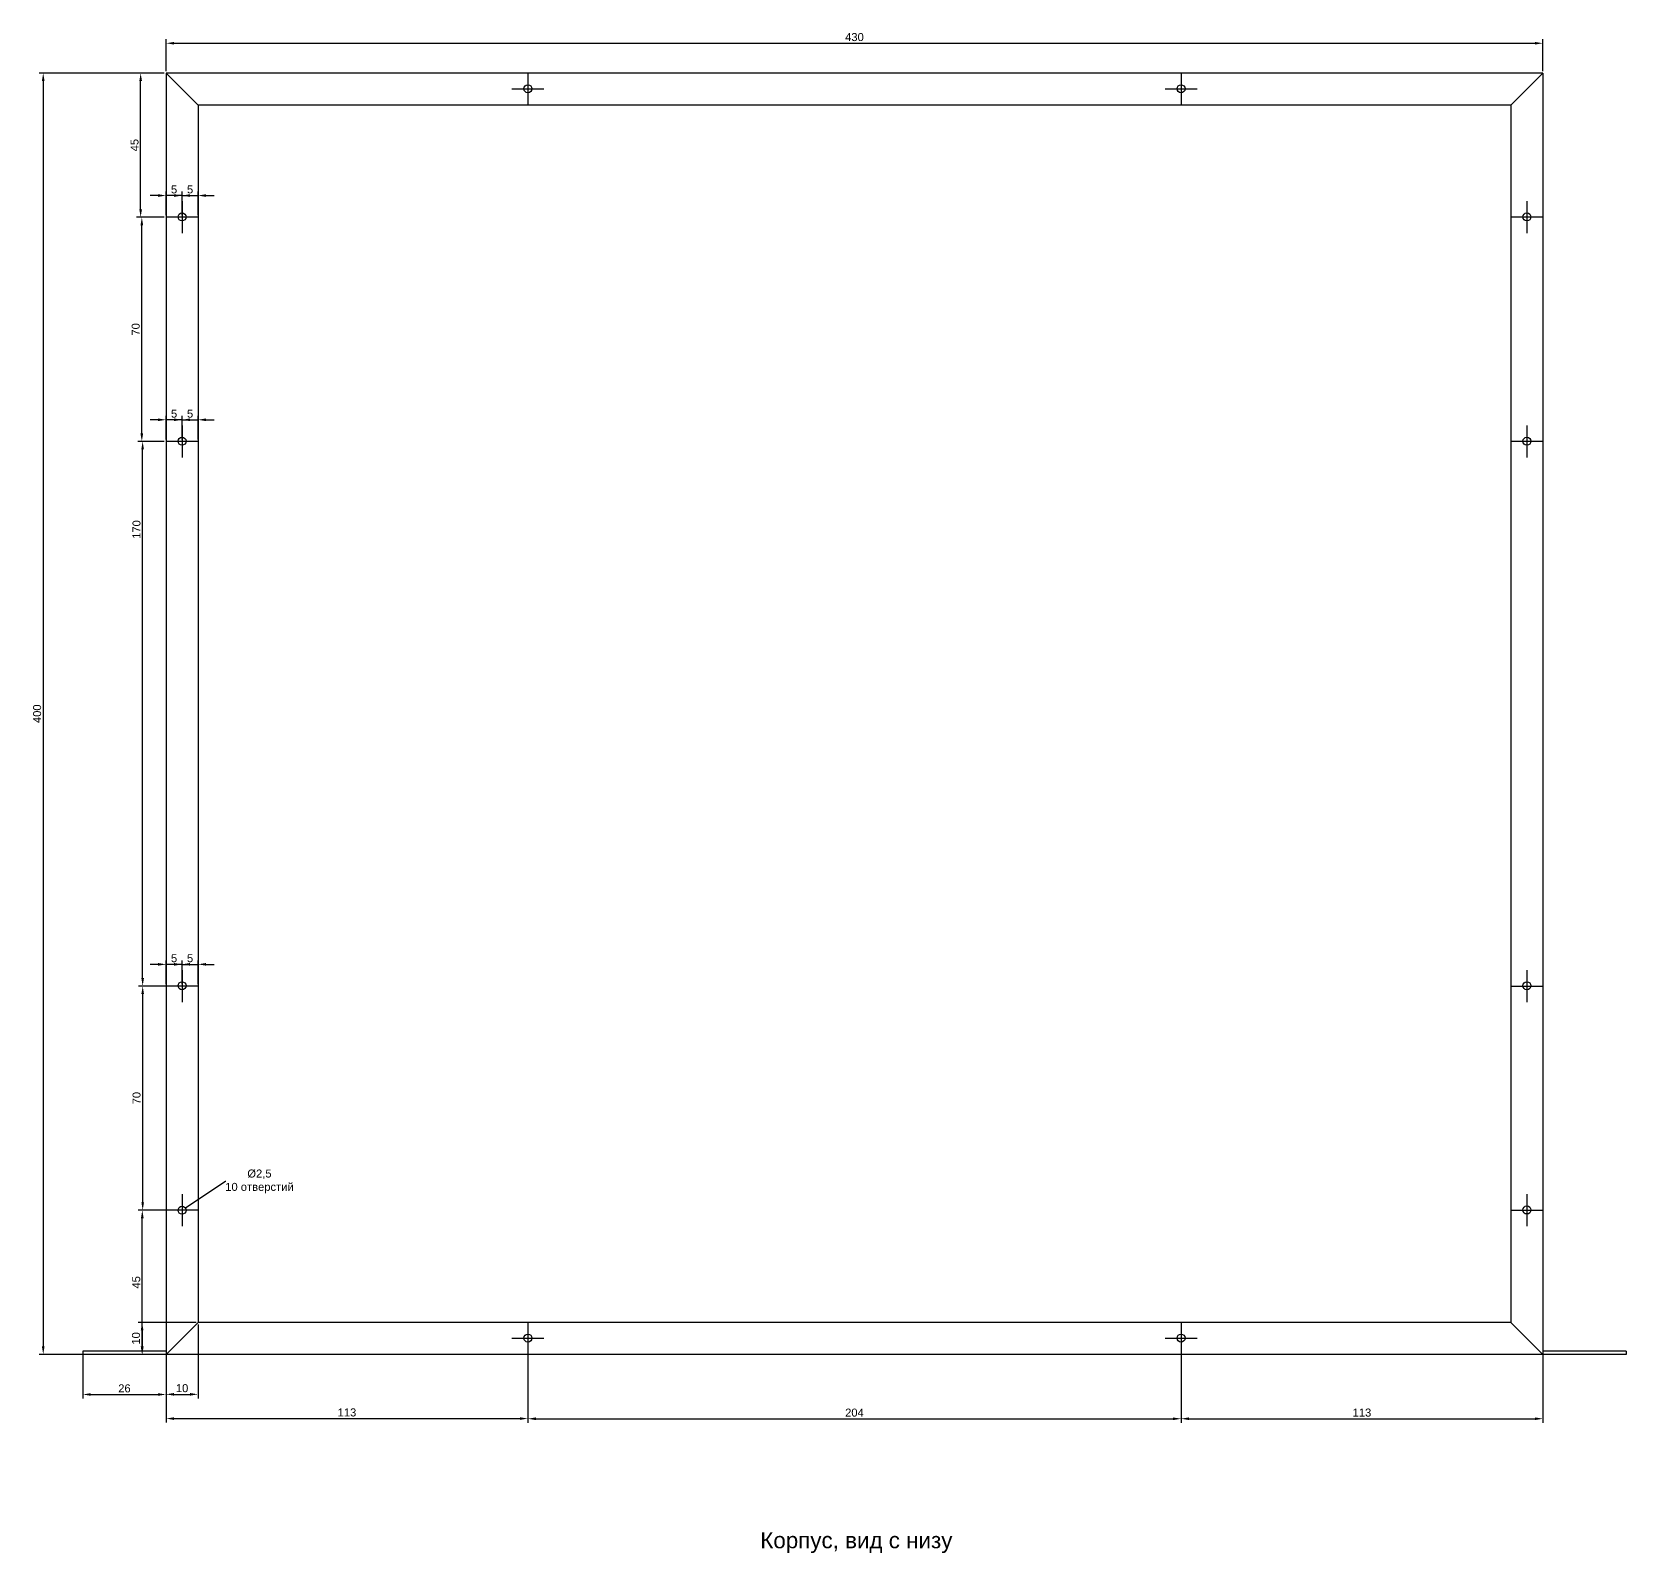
# Model space of a CAD drawing. Header units: millimetres. Extents: x 1397 to 3075, y -708 to 1076.
# Drawn here: x 1983.1 to 2481, y 328.5 to 803.4 of the extents above; entities that cross this region are included whole.
import ezdxf

# ---------------------------------------------------------------- set-up
doc = ezdxf.new("R2010")
doc.units = ezdxf.units.MM
doc.layers.add('Dim', color=210, linetype='Continuous')
doc.styles.get("Standard").update_dxf_attribs({"font": 'arial.ttf'})
doc.dimstyles.new('ISO-25', dxfattribs={"dimtxt": 2.5, "dimasz": 2.5, "dimexe": 1.25, "dimexo": 0.625, "dimtad": 1, "dimtxsty": 'Standard', "dimcen": 2.5, "dimadec": 0, "dimazin": 0, "dimtfac": 1, "dimtmove": 0, "dimatfit": 3, "dimfxl": 1, "dimarcsym": 0})
doc.dimstyles.get("Standard").update_dxf_attribs({"dimtxt": 0.18, "dimasz": 0.18, "dimexe": 0.18, "dimexo": 0.0625, "dimgap": 0.09, "dimtad": 0, "dimtih": 1, "dimtoh": 1, "dimdec": 4, "dimzin": 0, "dimdsep": 46, "dimtxsty": 'Standard', "dimcen": 0.09, "dimadec": 0, "dimazin": 0, "dimtfac": 1, "dimtdec": 4, "dimtofl": 0, "dimtmove": 0, "dimatfit": 3, "dimfxl": 1, "dimtolj": 1, "dimtzin": 0, "dimarcsym": 0})

# ---------------------------------------------------------------- blocks, each defined once
blk = doc.blocks.new('*D131')
at = {"layer": 'Defpoints', "color": 0, "transparency": 16777216}
for p in [(2455, 799.81), (2025, 790.5), (2455, 790.5)]:
    blk.add_point(p, dxfattribs=at)
at = {"layer": 'Dim', "color": 0, "lineweight": -2, "transparency": 16777216}
for p, q in [((2025, 791.12), (2025, 801.06)), ((2027.5, 799.81), (2452.5, 799.81)), ((2455, 791.12), (2455, 801.06))]:
    blk.add_line(p, q, dxfattribs=at)
at = {"layer": 'Dim', "color": 0, "transparency": 16777216}
for points in [[(2027.5, 800.23), (2027.5, 799.4), (2025, 799.81)], [(2452.5, 800.23), (2452.5, 799.4), (2455, 799.81)]]:
    blk.add_solid(points, dxfattribs=at)
at = {"layer": 'Dim', "color": 0, "transparency": 16777216, "insert": (2240, 801.72), "char_height": 2.5, "attachment_point": 5}
blk.add_mtext('430', dxfattribs=at)
blk = doc.blocks.new('*D132')
at = {"layer": 'Defpoints', "color": 0, "transparency": 16777216}
for p in [(2025, 790.5), (1986.63, 390.5), (2025, 390.5)]:
    blk.add_point(p, dxfattribs=at)
at = {"layer": 'Dim', "color": 0, "lineweight": -2, "transparency": 16777216}
for p, q in [((2024.38, 790.5), (1985.38, 790.5)), ((1986.63, 788), (1986.63, 393)), ((2024.38, 390.5), (1985.38, 390.5))]:
    blk.add_line(p, q, dxfattribs=at)
at = {"layer": 'Dim', "color": 0, "transparency": 16777216}
for points in [[(1986.22, 788), (1987.05, 788), (1986.63, 790.5)], [(1986.22, 393), (1987.05, 393), (1986.63, 390.5)]]:
    blk.add_solid(points, dxfattribs=at)
at = {"layer": 'Dim', "color": 0, "transparency": 16777216, "insert": (1984.73, 590.5), "char_height": 2.5, "attachment_point": 5, "rotation": 90}
blk.add_mtext('400', dxfattribs=at)
blk = doc.blocks.new('*D133')
at = {"layer": 'Defpoints', "color": 0, "transparency": 16777216}
for p in [(1999, 391.5), (2025, 390.5), (2025, 377.99)]:
    blk.add_point(p, dxfattribs=at)
at = {"layer": 'Dim', "color": 0, "lineweight": -2, "transparency": 16777216}
for p, q in [((1999, 390.88), (1999, 376.74)), ((2025, 389.87), (2025, 376.74)), ((2001.5, 377.99), (2022.5, 377.99))]:
    blk.add_line(p, q, dxfattribs=at)
at = {"layer": 'Dim', "color": 0, "transparency": 16777216}
for points in [[(2001.5, 378.41), (2001.5, 377.58), (1999, 377.99)], [(2022.5, 378.41), (2022.5, 377.58), (2025, 377.99)]]:
    blk.add_solid(points, dxfattribs=at)
at = {"layer": 'Dim', "color": 0, "transparency": 16777216, "insert": (2012, 379.89), "char_height": 2.5, "attachment_point": 5}
blk.add_mtext('26', dxfattribs=at)
blk = doc.blocks.new('*D134')
at = {"layer": 'Defpoints', "color": 0, "transparency": 16777216}
for p in [(2035, 400.5), (2025, 391.5), (2035, 378.04)]:
    blk.add_point(p, dxfattribs=at)
at = {"layer": 'Dim', "color": 0, "lineweight": -2, "transparency": 16777216}
for p, q in [((2035, 399.88), (2035, 376.79)), ((2025, 390.88), (2025, 376.79)), ((2027.5, 378.04), (2032.5, 378.04))]:
    blk.add_line(p, q, dxfattribs=at)
at = {"layer": 'Dim', "color": 0, "transparency": 16777216}
for points in [[(2027.5, 378.46), (2027.5, 377.63), (2025, 378.04)], [(2032.5, 378.46), (2032.5, 377.63), (2035, 378.04)]]:
    blk.add_solid(points, dxfattribs=at)
at = {"layer": 'Dim', "color": 0, "transparency": 16777216, "insert": (2030, 379.95), "char_height": 2.5, "attachment_point": 5}
blk.add_mtext('10', dxfattribs=at)
blk = doc.blocks.new('*D135')
at = {"layer": 'Defpoints', "color": 0, "transparency": 16777216}
for p in [(2035, 400.5), (2017.51, 390.5), (2035, 390.5)]:
    blk.add_point(p, dxfattribs=at)
at = {"layer": 'Dim', "color": 0, "lineweight": -2, "transparency": 16777216}
for p, q in [((2034.38, 400.5), (2016.26, 400.5)), ((2017.51, 398), (2017.51, 393)), ((2034.38, 390.5), (2016.26, 390.5))]:
    blk.add_line(p, q, dxfattribs=at)
at = {"layer": 'Dim', "color": 0, "transparency": 16777216}
for points in [[(2017.09, 398), (2017.93, 398), (2017.51, 400.5)], [(2017.09, 393), (2017.93, 393), (2017.51, 390.5)]]:
    blk.add_solid(points, dxfattribs=at)
at = {"layer": 'Dim', "color": 0, "transparency": 16777216, "insert": (2015.61, 395.5), "char_height": 2.5, "attachment_point": 5, "rotation": 90}
blk.add_mtext('10', dxfattribs=at)
blk = doc.blocks.new('*D136')
at = {"layer": 'Defpoints', "color": 0, "transparency": 16777216}
for p in [(2017.58, 435.5), (2030, 435.5), (2024.38, 390.5)]:
    blk.add_point(p, dxfattribs=at)
at = {"layer": 'Dim', "color": 0, "lineweight": -2, "transparency": 16777216}
for p, q in [((2029.38, 435.5), (2016.33, 435.5)), ((2017.58, 393), (2017.58, 433)), ((2023.75, 390.5), (2016.33, 390.5))]:
    blk.add_line(p, q, dxfattribs=at)
at = {"layer": 'Dim', "color": 0, "transparency": 16777216}
for points in [[(2017.16, 433), (2018, 433), (2017.58, 435.5)], [(2017.16, 393), (2018, 393), (2017.58, 390.5)]]:
    blk.add_solid(points, dxfattribs=at)
at = {"layer": 'Dim', "color": 0, "transparency": 16777216, "insert": (2015.69, 413), "char_height": 2.5, "attachment_point": 5, "rotation": 90}
blk.add_mtext('45', dxfattribs=at)
blk = doc.blocks.new('*D112')
at = {"layer": 'Defpoints', "color": 0, "transparency": 16777216}
for p in [(2017.7, 505.5), (2030, 505.5), (2030, 435.5)]:
    blk.add_point(p, dxfattribs=at)
at = {"layer": 'Dim', "color": 0, "lineweight": -2, "transparency": 16777216}
for p, q in [((2029.38, 505.5), (2016.45, 505.5)), ((2017.7, 438), (2017.7, 503)), ((2029.38, 435.5), (2016.45, 435.5))]:
    blk.add_line(p, q, dxfattribs=at)
at = {"layer": 'Dim', "color": 0, "transparency": 16777216}
for points in [[(2017.28, 503), (2018.11, 503), (2017.7, 505.5)], [(2017.28, 438), (2018.11, 438), (2017.7, 435.5)]]:
    blk.add_solid(points, dxfattribs=at)
at = {"layer": 'Dim', "color": 0, "transparency": 16777216, "insert": (2015.8, 470.5), "char_height": 2.5, "attachment_point": 5, "rotation": 90}
blk.add_mtext('70', dxfattribs=at)
blk = doc.blocks.new('*D137')
at = {"layer": 'Defpoints', "color": 0, "transparency": 16777216}
for p in [(2017.69, 675.5), (2025, 675.5), (2030, 505.5)]:
    blk.add_point(p, dxfattribs=at)
at = {"layer": 'Dim', "color": 0, "lineweight": -2, "transparency": 16777216}
for p, q in [((2024.38, 675.5), (2016.44, 675.5)), ((2017.69, 508), (2017.69, 673)), ((2029.38, 505.5), (2016.44, 505.5))]:
    blk.add_line(p, q, dxfattribs=at)
at = {"layer": 'Dim', "color": 0, "transparency": 16777216}
for points in [[(2017.27, 673), (2018.1, 673), (2017.69, 675.5)], [(2017.27, 508), (2018.1, 508), (2017.69, 505.5)]]:
    blk.add_solid(points, dxfattribs=at)
at = {"layer": 'Dim', "color": 0, "transparency": 16777216, "insert": (2015.78, 648), "char_height": 2.5, "attachment_point": 5, "rotation": 90}
blk.add_mtext('170', dxfattribs=at)
blk = doc.blocks.new('*D138')
at = {"layer": 'Defpoints', "color": 0, "transparency": 16777216}
for p in [(2035, 512.27), (2030, 505.5), (2035, 505.5)]:
    blk.add_point(p, dxfattribs=at)
at = {"layer": 'Dim', "color": 0, "lineweight": -2, "transparency": 16777216}
for p, q in [((2030, 506.12), (2030, 513.52)), ((2035, 506.12), (2035, 513.52)), ((2027.5, 512.27), (2025, 512.27)), ((2030, 512.27), (2035, 512.27)), ((2037.5, 512.27), (2040, 512.27))]:
    blk.add_line(p, q, dxfattribs=at)
at = {"layer": 'Dim', "color": 0, "transparency": 16777216}
for points in [[(2027.5, 512.69), (2027.5, 511.85), (2030, 512.27)], [(2037.5, 512.69), (2037.5, 511.85), (2035, 512.27)]]:
    blk.add_solid(points, dxfattribs=at)
at = {"layer": 'Dim', "color": 0, "transparency": 16777216, "insert": (2032.5, 514.17), "char_height": 2.5, "attachment_point": 5}
blk.add_mtext('5', dxfattribs=at)
blk = doc.blocks.new('*D139')
at = {"layer": 'Defpoints', "color": 0, "transparency": 16777216}
for p in [(2025, 512.27), (2025, 505.5), (2030, 505.5)]:
    blk.add_point(p, dxfattribs=at)
at = {"layer": 'Dim', "color": 0, "lineweight": -2, "transparency": 16777216}
for p, q in [((2025, 506.12), (2025, 513.52)), ((2030, 506.12), (2030, 513.52)), ((2022.5, 512.27), (2020, 512.27)), ((2030, 512.27), (2025, 512.27)), ((2032.5, 512.27), (2035, 512.27))]:
    blk.add_line(p, q, dxfattribs=at)
at = {"layer": 'Dim', "color": 0, "transparency": 16777216}
for points in [[(2022.5, 512.69), (2022.5, 511.85), (2025, 512.27)], [(2032.5, 512.69), (2032.5, 511.85), (2030, 512.27)]]:
    blk.add_solid(points, dxfattribs=at)
at = {"layer": 'Dim', "color": 0, "transparency": 16777216, "insert": (2027.5, 514.17), "char_height": 2.5, "attachment_point": 5}
blk.add_mtext('5', dxfattribs=at)
blk = doc.blocks.new('*D140')
at = {"layer": 'Defpoints', "color": 0, "transparency": 16777216}
for p in [(2138, 395.5), (2025, 391.5), (2138, 370.47)]:
    blk.add_point(p, dxfattribs=at)
at = {"layer": 'Dim', "color": 0, "lineweight": -2, "transparency": 16777216}
for p, q in [((2138, 394.87), (2138, 369.22)), ((2025, 390.88), (2025, 369.22)), ((2027.5, 370.47), (2135.5, 370.47))]:
    blk.add_line(p, q, dxfattribs=at)
at = {"layer": 'Dim', "color": 0, "transparency": 16777216}
for points in [[(2027.5, 370.88), (2027.5, 370.05), (2025, 370.47)], [(2135.5, 370.88), (2135.5, 370.05), (2138, 370.47)]]:
    blk.add_solid(points, dxfattribs=at)
at = {"layer": 'Dim', "color": 0, "transparency": 16777216, "insert": (2081.5, 372.37), "char_height": 2.5, "attachment_point": 5}
blk.add_mtext('113', dxfattribs=at)
blk = doc.blocks.new('*D141')
at = {"layer": 'Defpoints', "color": 0, "transparency": 16777216}
for p in [(2138, 395.5), (2342, 395.5), (2342, 370.42)]:
    blk.add_point(p, dxfattribs=at)
at = {"layer": 'Dim', "color": 0, "lineweight": -2, "transparency": 16777216}
for p, q in [((2138, 394.87), (2138, 369.17)), ((2342, 394.87), (2342, 369.17)), ((2140.5, 370.42), (2339.5, 370.42))]:
    blk.add_line(p, q, dxfattribs=at)
at = {"layer": 'Dim', "color": 0, "transparency": 16777216}
for points in [[(2140.5, 370.83), (2140.5, 370), (2138, 370.42)], [(2339.5, 370.83), (2339.5, 370), (2342, 370.42)]]:
    blk.add_solid(points, dxfattribs=at)
at = {"layer": 'Dim', "color": 0, "transparency": 16777216, "insert": (2240, 372.32), "char_height": 2.5, "attachment_point": 5}
blk.add_mtext('204', dxfattribs=at)
blk = doc.blocks.new('*D142')
at = {"layer": 'Defpoints', "color": 0, "transparency": 16777216}
for p in [(2342, 395.5), (2455, 391.5), (2455, 370.43)]:
    blk.add_point(p, dxfattribs=at)
at = {"layer": 'Dim', "color": 0, "lineweight": -2, "transparency": 16777216}
for p, q in [((2342, 394.87), (2342, 369.18)), ((2455, 390.87), (2455, 369.18)), ((2344.5, 370.43), (2452.5, 370.43))]:
    blk.add_line(p, q, dxfattribs=at)
at = {"layer": 'Dim', "color": 0, "transparency": 16777216}
for points in [[(2344.5, 370.84), (2344.5, 370.01), (2342, 370.43)], [(2452.5, 370.84), (2452.5, 370.01), (2455, 370.43)]]:
    blk.add_solid(points, dxfattribs=at)
at = {"layer": 'Dim', "color": 0, "transparency": 16777216, "insert": (2398.5, 372.33), "char_height": 2.5, "attachment_point": 5}
blk.add_mtext('113', dxfattribs=at)
blk = doc.blocks.new('*D143')
at = {"layer": 'Defpoints', "color": 0, "transparency": 16777216}
for p in [(2028.96, 434.81), (2031.04, 436.19)]:
    blk.add_point(p, dxfattribs=at)
at = {"layer": 'Dim', "color": 0, "lineweight": -2, "transparency": 16777216}
for p, q in [((2043.52, 444.51), (2031.19, 436.29)), ((2043.7, 444.51), (2043.52, 444.51)), ((2029.91, 435.5), (2030.09, 435.5)), ((2030, 435.41), (2030, 435.59))]:
    blk.add_line(p, q, dxfattribs=at)
at = {"layer": 'Dim', "color": 0, "transparency": 16777216}
blk.add_solid([(2031.17, 436.32), (2031.21, 436.27), (2031.04, 436.19)], dxfattribs=at)
at = {"layer": 'Dim', "color": 0, "transparency": 16777216, "insert": (2054.17, 444.51), "char_height": 2.5, "attachment_point": 5}
blk.add_mtext('\\A1;%%C2,5\\P10 отверстий', dxfattribs=at)
blk = doc.blocks.new('*D216')
at = {"layer": 'Defpoints', "color": 0, "transparency": 16777216}
for p in [(2035, 752.27), (2030, 745.5), (2035, 745.5)]:
    blk.add_point(p, dxfattribs=at)
at = {"layer": 'Dim', "color": 0, "lineweight": -2, "transparency": 16777216}
for p, q in [((2027.5, 752.27), (2025, 752.27)), ((2030, 746.12), (2030, 753.52)), ((2030, 752.27), (2035, 752.27)), ((2035, 746.12), (2035, 753.52)), ((2037.5, 752.27), (2040, 752.27))]:
    blk.add_line(p, q, dxfattribs=at)
at = {"layer": 'Dim', "color": 0, "transparency": 16777216}
for points in [[(2027.5, 752.69), (2027.5, 751.85), (2030, 752.27)], [(2037.5, 752.69), (2037.5, 751.85), (2035, 752.27)]]:
    blk.add_solid(points, dxfattribs=at)
at = {"layer": 'Dim', "color": 0, "transparency": 16777216, "insert": (2032.5, 754.17), "char_height": 2.5, "attachment_point": 5}
blk.add_mtext('5', dxfattribs=at)
blk = doc.blocks.new('*D217')
at = {"layer": 'Defpoints', "color": 0, "transparency": 16777216}
for p in [(2025, 752.27), (2025, 745.5), (2030, 745.5)]:
    blk.add_point(p, dxfattribs=at)
at = {"layer": 'Dim', "color": 0, "lineweight": -2, "transparency": 16777216}
for p, q in [((2022.5, 752.27), (2020, 752.27)), ((2025, 746.12), (2025, 753.52)), ((2030, 752.27), (2025, 752.27)), ((2030, 746.12), (2030, 753.52)), ((2032.5, 752.27), (2035, 752.27))]:
    blk.add_line(p, q, dxfattribs=at)
at = {"layer": 'Dim', "color": 0, "transparency": 16777216}
for points in [[(2022.5, 752.69), (2022.5, 751.85), (2025, 752.27)], [(2032.5, 752.69), (2032.5, 751.85), (2030, 752.27)]]:
    blk.add_solid(points, dxfattribs=at)
at = {"layer": 'Dim', "color": 0, "transparency": 16777216, "insert": (2027.5, 754.17), "char_height": 2.5, "attachment_point": 5}
blk.add_mtext('5', dxfattribs=at)
blk = doc.blocks.new('*D218')
at = {"layer": 'Defpoints', "color": 0, "transparency": 16777216}
for p in [(2035, 682.27), (2030, 675.5), (2035, 675.5)]:
    blk.add_point(p, dxfattribs=at)
at = {"layer": 'Dim', "color": 0, "lineweight": -2, "transparency": 16777216}
for p, q in [((2027.5, 682.27), (2025, 682.27)), ((2030, 676.12), (2030, 683.52)), ((2030, 682.27), (2035, 682.27)), ((2035, 676.12), (2035, 683.52)), ((2037.5, 682.27), (2040, 682.27))]:
    blk.add_line(p, q, dxfattribs=at)
at = {"layer": 'Dim', "color": 0, "transparency": 16777216}
for points in [[(2027.5, 682.69), (2027.5, 681.85), (2030, 682.27)], [(2037.5, 682.69), (2037.5, 681.85), (2035, 682.27)]]:
    blk.add_solid(points, dxfattribs=at)
at = {"layer": 'Dim', "color": 0, "transparency": 16777216, "insert": (2032.5, 684.17), "char_height": 2.5, "attachment_point": 5}
blk.add_mtext('5', dxfattribs=at)
blk = doc.blocks.new('*D219')
at = {"layer": 'Defpoints', "color": 0, "transparency": 16777216}
for p in [(2025, 682.27), (2025, 675.5), (2030, 675.5)]:
    blk.add_point(p, dxfattribs=at)
at = {"layer": 'Dim', "color": 0, "lineweight": -2, "transparency": 16777216}
for p, q in [((2022.5, 682.27), (2020, 682.27)), ((2025, 676.12), (2025, 683.52)), ((2030, 682.27), (2025, 682.27)), ((2030, 676.12), (2030, 683.52)), ((2032.5, 682.27), (2035, 682.27))]:
    blk.add_line(p, q, dxfattribs=at)
at = {"layer": 'Dim', "color": 0, "transparency": 16777216}
for points in [[(2022.5, 682.69), (2022.5, 681.85), (2025, 682.27)], [(2032.5, 682.69), (2032.5, 681.85), (2030, 682.27)]]:
    blk.add_solid(points, dxfattribs=at)
at = {"layer": 'Dim', "color": 0, "transparency": 16777216, "insert": (2027.5, 684.17), "char_height": 2.5, "attachment_point": 5}
blk.add_mtext('5', dxfattribs=at)
blk = doc.blocks.new('*D220')
at = {"layer": 'Defpoints', "color": 0, "transparency": 16777216}
for p in [(2017.43, 745.5), (2025, 745.5), (2025, 675.5)]:
    blk.add_point(p, dxfattribs=at)
at = {"layer": 'Dim', "color": 0, "lineweight": -2, "transparency": 16777216}
for p, q in [((2024.38, 745.5), (2016.18, 745.5)), ((2017.43, 678), (2017.43, 743)), ((2024.38, 675.5), (2016.18, 675.5))]:
    blk.add_line(p, q, dxfattribs=at)
at = {"layer": 'Dim', "color": 0, "transparency": 16777216}
for points in [[(2017.01, 743), (2017.84, 743), (2017.43, 745.5)], [(2017.01, 678), (2017.84, 678), (2017.43, 675.5)]]:
    blk.add_solid(points, dxfattribs=at)
at = {"layer": 'Dim', "color": 0, "transparency": 16777216, "insert": (2015.53, 710.5), "char_height": 2.5, "attachment_point": 5, "rotation": 90}
blk.add_mtext('70', dxfattribs=at)
blk = doc.blocks.new('*D221')
at = {"layer": 'Defpoints', "color": 0, "transparency": 16777216}
for p in [(2017.06, 790.5), (2025, 790.5), (2025, 745.5)]:
    blk.add_point(p, dxfattribs=at)
at = {"layer": 'Dim', "color": 0, "lineweight": -2, "transparency": 16777216}
for p, q in [((2024.38, 790.5), (2015.81, 790.5)), ((2017.06, 748), (2017.06, 788)), ((2024.38, 745.5), (2015.81, 745.5))]:
    blk.add_line(p, q, dxfattribs=at)
at = {"layer": 'Dim', "color": 0, "transparency": 16777216}
for points in [[(2016.64, 788), (2017.48, 788), (2017.06, 790.5)], [(2016.64, 748), (2017.48, 748), (2017.06, 745.5)]]:
    blk.add_solid(points, dxfattribs=at)
at = {"layer": 'Dim', "color": 0, "transparency": 16777216, "insert": (2015.16, 768), "char_height": 2.5, "attachment_point": 5, "rotation": 90}
blk.add_mtext('45', dxfattribs=at)

msp = doc.modelspace()

# ---------------------------------------------------------------- linework, layer by layer
for p, q in [((2455, 790.5), (2025, 790.5)), ((2025, 790.5), (2025, 390.5)), ((2035, 780.5), (2025, 790.5)), ((2138, 790.5), (2138, 780.5)), ((2342, 790.5), (2342, 780.5)), ((2445, 780.5), (2455, 790.5)), ((2455, 790.5), (2455, 390.5)), ((2143, 785.5), (2133, 785.5)), ((2347, 785.5), (2337, 785.5)), ((2445, 780.5), (2035, 780.5)), ((2035, 780.5), (2035, 400.5)), ((2445, 780.5), (2445, 400.5)), ((2030, 750.5), (2030, 740.5)), ((2450, 750.5), (2450, 740.5)), ((2035, 745.5), (2025, 745.5)), ((2455, 745.5), (2445, 745.5)), ((2030, 680.5), (2030, 670.5)), ((2450, 680.5), (2450, 670.5)), ((2035, 675.5), (2025, 675.5)), ((2455, 675.5), (2445, 675.5)), ((2030, 510.5), (2030, 500.5)), ((2450, 510.5), (2450, 500.5)), ((2035, 505.5), (2025, 505.5)), ((2445, 505.5), (2455, 505.5)), ((2030, 440.5), (2030, 430.5)), ((2450, 440.5), (2450, 430.5)), ((2035, 435.5), (2025, 435.5)), ((2445, 435.5), (2455, 435.5)), ((2035, 400.5), (2025, 390.5)), ((2445, 400.5), (2035, 400.5)), ((2138, 400.5), (2138, 390.5)), ((2342, 400.5), (2342, 390.5)), ((2445, 400.5), (2455, 390.5)), ((2143, 395.5), (2133, 395.5)), ((2347, 395.5), (2337, 395.5)), ((2025, 391.5), (1999, 391.5)), ((1999, 391.5), (1999, 390.5)), ((2481, 390.5), (2000, 390.5)), ((2481, 391.5), (2455, 391.5)), ((2481, 391.5), (2481, 390.5))]:
    msp.add_line(p, q)
for centre in [(2138, 785.59), (2342, 785.59), (2030, 745.59), (2450, 745.59), (2030, 675.59), (2450, 675.59), (2030, 505.59), (2450, 505.59), (2030, 435.5), (2450, 435.59), (2138, 395.59), (2342, 395.59)]:
    msp.add_circle(centre, 1.25)

# ---------------------------------------------------------------- texts
at = {"insert": (2210.59282, 334.98624), "char_height": 5, "attachment_point": 1}
msp.add_mtext_dynamic_manual_height_columns('Корпус, вид с низу', width=82.6438451, gutter_width=12.5, heights=[0], dxfattribs=at)

# ---------------------------------------------------------------- dimensions: what is measured, and where the dimension line sits
at = {"layer": 'Dim'}
for base, p1, p2, picture, middle in [((2455, 799.81299), (2025, 790.5), (2455, 790.5), '*D131', (2240, 801.71528)), ((2025, 752.26933), (2030, 745.5), (2025, 745.5), '*D217', (2027.5, 754.16565)), ((2035, 752.26933), (2030, 745.5), (2035, 745.5), '*D216', (2032.5, 754.16565)), ((2025, 682.26933), (2030, 675.5), (2025, 675.5), '*D219', (2027.5, 684.16565)), ((2035, 682.26933), (2030, 675.5), (2035, 675.5), '*D218', (2032.5, 684.16565)), ((2025, 512.26933), (2030, 505.5), (2025, 505.5), '*D139', (2027.5, 514.16565)), ((2035, 512.26933), (2030, 505.5), (2035, 505.5), '*D138', (2032.5, 514.16565)), ((2035, 378.04428), (2025, 391.5), (2035, 400.5), '*D134', (2030, 379.94571)), ((2342, 370.4171), (2138, 395.5), (2342, 395.5), '*D141', (2240, 372.31853)), ((2455, 370.42574), (2342, 395.5), (2455, 391.5), '*D142', (2398.5, 372.32803)), ((2025, 377.99348), (1999, 391.5), (2025, 390.5), '*D133', (2012, 379.89492))]:
    dim = msp.add_linear_dim(base=base, p1=p1, p2=p2, dimstyle='ISO-25', dxfattribs=at)
    dim.commit()
    dim.dimension.update_dxf_attribs({"geometry": picture, "text_midpoint": middle})
for base, p1, p2, picture, middle in [((1986.63325, 390.5), (2025, 790.5), (2025, 390.5), '*D132', (1984.73182, 590.5)), ((2017.0594, 790.5), (2025, 745.5), (2025, 790.5), '*D221', (2015.16308, 768)), ((2017.42757, 745.5), (2025, 675.5), (2025, 745.5), '*D220', (2015.52614, 710.5)), ((2017.69824, 505.5), (2030, 435.5), (2030, 505.5), '*D112', (2015.79681, 470.5)), ((2017.58163, 435.5), (2024.375, 390.5), (2030, 435.5), '*D136', (2015.68531, 413)), ((2017.51124, 390.5), (2035, 400.5), (2035, 390.5), '*D135', (2015.60981, 395.5))]:
    dim = msp.add_linear_dim(base=base, p1=p1, p2=p2, angle=90, dimstyle='ISO-25', dxfattribs=at)
    dim.commit()
    dim.dimension.update_dxf_attribs({"geometry": picture, "text_midpoint": middle})
dim = msp.add_linear_dim(base=(2017.68581, 675.5), p1=(2030, 505.5), p2=(2025, 675.5), angle=90, dimstyle='ISO-25', dxfattribs=at)
dim.commit()
dim.dimension.update_dxf_attribs({"geometry": '*D137', "text_midpoint": (2017.68581, 648), "dimtype": 160})
dim = msp.add_diameter_dim_2p(p1=(2028.95974, 434.80692), p2=(2031.04026, 436.19308), text='%%C2,5\\P10 отверстий', dimstyle='Standard', override={"dimtxt": 2.5, "dimdec": 1}, dxfattribs=at)
dim.commit()
dim.dimension.update_dxf_attribs({"geometry": '*D143', "text_midpoint": (2054.17446, 444.50662), "dimtype": 163})
dim = msp.add_linear_dim(base=(2138, 370.46513), p1=(2025, 391.5), p2=(2138, 395.5), dimstyle='ISO-25', dxfattribs=at)
dim.commit()
dim.dimension.update_dxf_attribs({"geometry": '*D140', "text_midpoint": (2081.5, 370.46513), "dimtype": 160})

doc.saveas('drawing.dxf')
